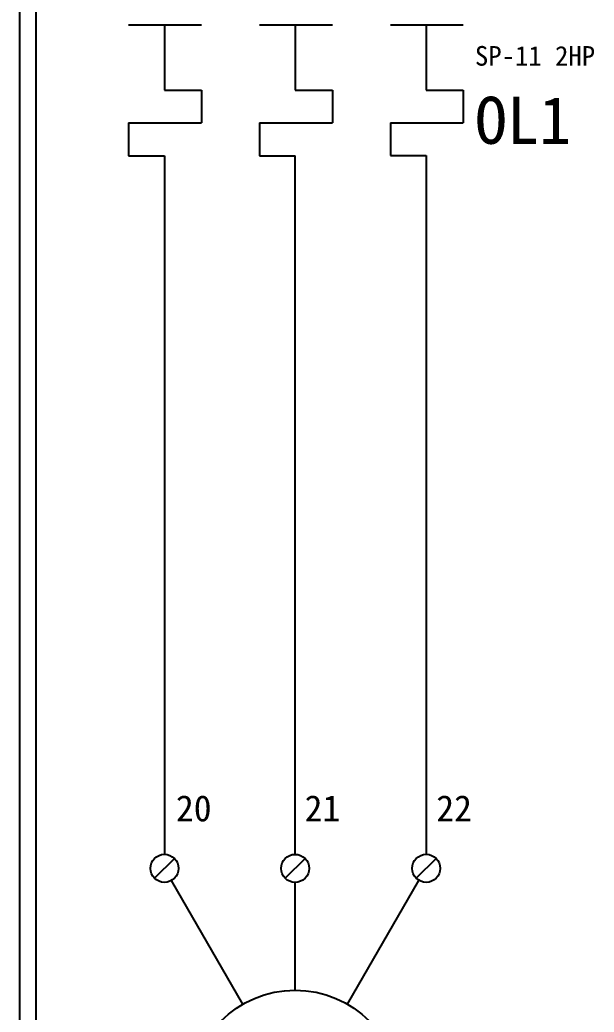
# Model space of a CAD drawing. Extents: x 10 to 297, y 3 to 207.
# Drawn here: x 10 to 53.9, y 41.8 to 117.6 of the extents above; entities that cross this region are included whole.
import ezdxf

# ---------------------------------------------------------------- set-up
doc = ezdxf.new("R2010")
doc.units = 0
doc.layers.get('0').update_dxf_attribs({"linetype": 'CONTINUOUS'})
doc.layers.add('圖框層', color=7, linetype='CONTINUOUS')
doc.layers.add('標尺寸層', color=3, linetype='CONTINUOUS')
doc.styles.add('STSL', font='KAIU.TTF')

msp = doc.modelspace()

# ---------------------------------------------------------------- linework, layer by layer
for p, q in [((41.042, 117.189), (41.044, 112.196)), ((41.046, 107.196), (41.052, 53.848)), ((21.809, 53.535), (20.294, 52.02)), ((31.794, 53.531), (30.28, 52.017)), ((41.809, 53.535), (40.294, 52.02)), ((27.04, 42.405), (21.587, 51.85)), ((35.04, 42.405), (40.499, 51.86))]:
    msp.add_line(p, q)
for centre, radius in [((21.052, 52.777), 1.071), ((31.037, 52.774), 1.071), ((41.052, 52.777), 1.071), ((31.04, 35.477), 8)]:
    msp.add_circle(centre, radius)
at = {"layer": '圖框層', "color": 7}
for p, q in [((10, 3), (10, 206.969)), ((11.25, 4.25), (11.25, 205.719))]:
    msp.add_line(p, q, dxfattribs=at)
at = {"layer": '標尺寸層', "color": 7}
for p, q in [((18.314, 117.189), (23.882, 117.189)), ((21.042, 117.189), (21.044, 112.189)), ((28.314, 117.189), (33.882, 117.189)), ((31.042, 117.189), (31.044, 112.189)), ((38.314, 117.189), (43.882, 117.189)), ((21.044, 112.189), (23.882, 112.189)), ((23.882, 112.189), (23.882, 109.689)), ((31.044, 112.189), (33.882, 112.189)), ((33.882, 112.189), (33.882, 109.689)), ((41.044, 112.196), (43.882, 112.196)), ((43.882, 112.196), (43.882, 109.696)), ((18.314, 109.689), (23.882, 109.689)), ((18.314, 109.689), (18.314, 107.189)), ((28.314, 109.689), (33.882, 109.689)), ((28.314, 109.689), (28.314, 107.189)), ((38.314, 109.696), (43.882, 109.696)), ((38.314, 109.696), (38.314, 107.196)), ((18.314, 107.189), (21.046, 107.189)), ((21.046, 107.189), (21.05, 53.848)), ((28.314, 107.189), (31.046, 107.189)), ((31.037, 53.845), (31.046, 107.189)), ((38.314, 107.196), (41.046, 107.196)), ((31.04, 43.477), (31.037, 51.703))]:
    msp.add_line(p, q, dxfattribs=at)

# ---------------------------------------------------------------- texts
at = {"layer": '圖框層', "color": 4, "style": 'STSL'}
for s, height, p in [('SP-11 2HP', 1.5, (44.777, 114.064)), ('OL1', 3.6, (44.777, 108.093)), ('20', 2, (21.93, 56.361)), ('21', 2, (31.765, 56.361)), ('22', 2, (41.824, 56.361))]:
    msp.add_text(s, height=height, dxfattribs=at).set_placement(p)

doc.saveas('drawing.dxf')
